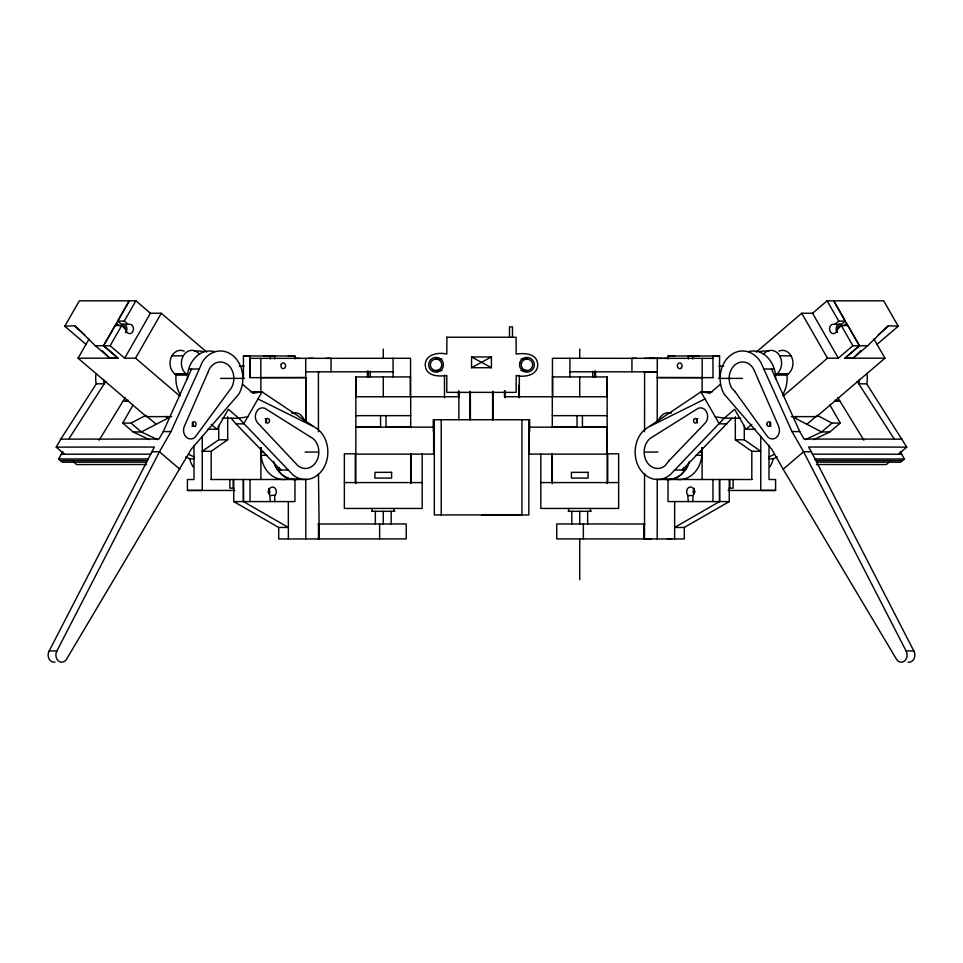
<?xml version="1.0" encoding="UTF-8"?>
<svg xmlns="http://www.w3.org/2000/svg" width="963" height="963" viewBox="0 0 963 963"><rect width="100%" height="100%" fill="white"/><g stroke="black" fill="none" stroke-linecap="round" stroke-linejoin="round"><path stroke-width="1.44" d="M444.485 397.755L444.497 375.257M458.508 391.002L458.508 396.756L355.853 396.756M493.176 419.736L493.176 391.255M504.768 396.768L504.768 391.014M505.19 396.756L505.19 391.002M552.449 376.906L552.461 358.284L713.041 358.356M569.927 376.918L569.94 358.296M579.726 357.983L579.738 349.063M583.361 538.907L583.373 523.968M592.702 377.014L592.702 371.236M594.604 377.014L594.604 371.236M595.327 377.027L595.327 371.236M595.507 377.014L595.507 371.236M582.434 415.667L582.434 427.115L607.147 427.163L607.147 454.127L529.313 454.115L529.325 419.736L433.675 419.736L433.675 427.151L355.853 427.163L380.566 427.115L380.566 415.667M631.945 371.826L631.957 358.32L636.904 358.332M644.512 523.992L643.741 523.992L643.729 538.943L644.5 538.931L644.536 473.591M644.56 431.689L644.584 371.838L643.838 371.838M657.199 538.943L657.235 479.165M657.199 422.3L657.284 358.332M668.045 479.502L668.033 501.579L729.256 501.579L729.256 479.502M668.045 358.862L668.045 355.973L719.566 355.973L719.566 377.64M674.63 538.943L674.666 501.964M729.256 501.579L684.308 527.459L684.308 538.955L556.746 538.895L556.746 523.956L644.921 523.992M688.28 501.579L687.763 495.078A4.719 3.864 -90 0 1 687.775 488.41A4.719 3.864 -90 0 1 693.228 488.41A4.719 3.864 -90 0 1 693.228 495.078L692.71 501.579M688.292 358.982L688.292 355.973L699.27 355.973M692.722 358.982L692.722 355.973M702.111 479.49L702.111 447.614M702.123 392.519L702.123 377.64L713.029 377.64M702.183 358.356L702.171 377.628L657.284 377.532M712.957 501.579L712.957 479.502M712.969 377.64L712.969 355.973L719.566 355.973M719.554 501.579L719.554 479.502L719.554 501.579L674.63 527.447L684.308 527.459M729.834 488.145L729.834 479.514M733.132 479.514L733.132 488.157L729.039 488.157M735.323 439.79L744.279 439.79L760.758 451.298L751.814 451.298L735.323 439.79L735.335 416.798M744.279 439.79L744.279 425.417M751.814 479.514L751.814 451.298M760.758 436.456L760.758 490.444L775.588 490.444L775.588 479.526L769.004 479.526L769.004 445.375M775.552 378.88C776.009 369.022 771.267 358.826 762.768 353.553A27.421 22.462 -90 0 0 748.42 351.639M701.834 447.783A27.421 22.462 -90 0 1 702.111 452.08L701.353 459.17A27.421 22.462 -90 0 1 676.724 479.261M184.15 351.122A12.844 10.521 90 0 0 171.209 357.261A12.844 10.521 90 0 0 174.52 373.716L176.145 375.113L175.976 376.015A27.421 22.462 90 0 0 180.418 394.914M214.58 351.639A27.421 22.462 90 0 0 200.232 353.553C191.733 358.814 186.991 369.022 187.448 378.868M777.249 456.907L773.193 458.833L772.434 461.759A22.992 18.827 90 0 1 769.798 466.826M812.266 454.175L898.515 454.235L906.761 447.121L866.688 383.828L867.037 382.431A22.992 18.839 -90 0 0 866.881 373.463M199.305 369.022L202.013 362.666A27.421 22.462 90 0 1 233.287 355.937A27.421 22.462 90 0 1 238.812 394.132L191.396 449.035L66.579 659.137A7.186 5.886 90 0 1 58.382 660.907A7.186 5.886 90 0 1 56.937 650.892L159.425 451.755L170.993 431.593L199.305 369.022L188.616 369.022M64.485 454.235L56.239 447.121L60.813 439.128L158.955 439.056L163.241 431.593L191.553 369.022M55.035 662.099A7.186 5.886 90 0 1 49.053 658.885A7.186 5.886 90 0 1 49.197 650.904L154.381 447.049L56.239 447.121M146.256 462.18L62.451 462.216L58.55 458.99L62.824 451.779M89.09 338.94L78.051 358.188L118.076 358.176L103.535 345.741L129.307 300.829L79.339 300.817L64.774 326.228L74.958 325.735L95.313 345.741L103.535 345.741L115.199 325.494L121.735 325.494L125.804 329.743A4.719 3.864 90 0 0 130.27 333.559A4.719 3.864 90 0 0 133.412 328.106A4.719 3.864 90 0 0 128.934 324.278L121.747 324.519L117.739 321.076L129.295 300.829L135.891 300.817L150.433 313.252L161.278 313.252L206.696 352.073M95.313 345.741L109.842 358.176L118.064 358.176L103.535 345.741L110.131 345.741L121.735 325.494M117.739 321.076L124.275 321.064L135.891 300.817M110.131 345.741L124.672 358.176L150.433 313.252M124.672 358.176L135.518 358.164L161.278 313.252M149.313 439.622L133.111 431.942L122.722 423.07L133.075 405.002M207.779 429.281L216.904 429.281L228.375 409.275L238.776 418.171L292.8 474.759A27.421 22.45 -90 0 0 323.989 467.452A27.421 22.45 -90 0 0 317.995 429.366L261.84 391.724L251.187 392.17M254.088 391.724L262.044 391.881L243.711 423.852L235.959 423.852L231.024 418.183L222.297 418.171M257.988 398.959L312.758 426.164M99.141 440.211L125.214 397.575M60.813 439.128L96.312 383.816L95.963 382.431A22.992 18.839 90 0 1 96.119 373.463M68.734 439.116L105.81 381.36M683.778 467.741A27.421 22.45 90 0 1 682.334 470.004L731.976 418.183L740.703 418.171M755.221 429.281L746.096 429.281L734.625 409.275L724.224 418.171L670.2 474.759A27.421 22.45 90 0 1 639.011 467.452A27.421 22.45 90 0 1 645.005 429.366L701.16 391.724L711.813 392.17M689.412 461.385A27.421 22.45 90 0 1 685.271 470.004L680.889 474.759A27.421 22.45 90 0 1 665.505 479.273M756.304 352.073L801.722 313.252L812.567 313.252L827.109 300.829L883.661 300.817L898.226 326.228L888.042 325.735L867.687 345.741L859.465 345.741L844.924 358.176L853.158 358.176L860.657 350.797M270.772 495.56L275.237 495.078A4.719 3.864 90 0 0 275.225 488.41A4.719 3.864 90 0 0 269.772 488.41A4.719 3.864 90 0 0 269.772 495.078L270.29 501.579M783.208 396.022L827.482 358.164L838.328 358.176L852.869 345.741L859.465 345.741L847.801 325.494L841.265 325.494L837.196 329.743A4.719 3.864 -90 0 1 832.73 333.559A4.719 3.864 -90 0 1 829.588 328.106A4.719 3.864 -90 0 1 834.066 324.278L841.253 324.519L845.261 321.076L833.705 300.829L859.465 345.741L844.936 358.176L884.949 358.2L873.91 338.94M889.451 461.903L886.357 464.563L816.468 464.515M720.324 384.369L709.924 393.277L701.16 391.724M746.096 429.281L751.79 424.406M797.183 416.389L795.101 418.171L821.644 431.954L829.889 431.942L840.278 423.07L829.925 405.002M806.85 424.274L817.226 415.39L831.984 423.106L840.278 423.07M831.984 423.106L821.644 431.954L805.441 439.634M763.418 354.059L765.043 352.663A12.844 10.521 -90 0 1 779.693 355.816L791.068 355.829M788.48 373.716L777.117 373.716L775.48 375.101L786.855 375.113L788.48 373.716A12.844 10.521 -90 0 0 791.791 357.261A12.844 10.521 -90 0 0 778.85 351.122M834.692 324.519L838.725 321.076L845.261 321.076M843.781 325.687L846.585 323.291M878.28 334.835L888.331 326.228M853.158 358.176L867.687 345.741M876.824 344.537L898.226 326.228M884.949 358.2L816.6 416.63L791.393 416.618M783.172 469.198L771.604 449.035L724.188 394.132A27.421 22.462 -90 0 1 729.713 355.937A27.421 22.462 -90 0 1 760.987 362.678L792.007 431.593L803.575 451.755L906.063 650.904A7.186 5.886 -90 0 1 904.618 660.907A7.186 5.886 -90 0 1 896.421 659.137L783.172 469.198L803.575 451.755L811.328 451.755L913.803 650.904A7.186 5.886 -90 0 1 913.947 658.885A7.186 5.886 -90 0 1 907.965 662.099M900.176 451.779L904.45 458.99L900.549 462.216L816.744 462.18M715.244 416.798L724.224 418.171L731.976 418.183M708.912 391.724L700.956 391.893L719.289 423.852L727.041 423.852M227.677 439.79L218.721 439.79L202.242 451.286L211.186 451.298L227.677 439.79L227.677 416.798M471.569 367.71L491.407 356.96L491.407 367.71L471.569 367.71L471.569 356.96L491.407 356.96M122.734 423.07L131.016 423.106L145.774 415.39L156.15 424.262M650.242 426.164L705.012 398.959M813.687 439.622L829.889 431.942M768.992 456.919L774.396 454.355M121.747 324.519L122.361 324.278A4.719 3.864 90 0 1 126.538 326.926A4.719 3.864 90 0 1 125.515 332.536M261.84 391.724L253.076 393.277L242.676 384.369M122.975 401.234L125.696 401.09A22.992 18.839 90 0 0 128.079 400.379A22.992 18.839 90 0 1 125.696 401.09M668.141 358.344L663.639 358.332M644.5 538.931L651.108 538.943M299.361 358.332L294.859 358.332M308.642 358.332L313.529 358.332M326.096 358.332L331.043 358.32L331.055 371.826M319.162 371.826L318.416 371.838L318.44 431.689M305.728 377.532L260.829 377.628L260.817 358.356M386.079 427.163L385.97 415.667M577.03 415.667L577.03 427.115L552.305 427.163L552.305 376.918L606.991 376.93M171.932 355.829L183.307 355.816A12.844 10.521 90 0 1 197.957 352.663L199.582 354.059M243.434 377.64L243.434 355.973L250.031 355.973L250.031 377.64M263.73 355.973L274.708 355.973L274.708 358.982M288.358 355.973L294.955 355.973L294.955 358.862M668.045 355.973L674.642 355.973M243.434 355.973L294.955 355.973M436.046 359.055L441.909 359.055M521.067 359.055L526.93 359.055M239.306 366.169L244.072 366.169M718.928 366.169L723.695 366.169M763.695 369.022L774.384 369.022M436.046 370.55L441.909 370.55M521.067 370.55L526.93 370.55M305.716 371.838L393.073 371.802M569.927 371.802L657.284 371.838L644.584 371.838M174.52 373.716L185.883 373.716L187.52 375.101L176.145 375.113M356.009 376.93L410.695 376.918L410.695 427.163L385.97 427.115M305.716 358.332L305.74 422.372L305.801 377.64L249.971 377.64L249.959 358.356L410.551 358.284L410.551 376.906M657.199 377.64L702.123 377.64M220.587 378.399L244.494 378.387M718.506 378.387L742.413 378.399M96.312 383.816L104.233 383.816L103.872 382.431A22.992 18.839 90 0 1 103.607 379.446M866.688 383.828L858.767 383.816L859.128 382.431A22.992 18.839 -90 0 0 859.393 379.446M607.147 396.756L504.492 396.756L504.492 391.002M291.873 412.694L294.714 412.694M668.286 412.694L671.127 412.694M355.853 415.667L410.695 415.667M552.305 415.667L607.147 415.667M171.607 416.618L146.4 416.63L78.051 358.188M231.024 418.183L238.776 418.171L247.756 416.798M529.337 427.163L607.147 427.163M163.241 431.593L170.993 431.593M792.007 431.593L799.759 431.593L804.045 439.056L902.187 439.128M151.673 451.755L159.425 451.755L179.828 469.198M261.166 447.783A27.421 22.462 90 0 0 260.889 452.08L263.73 452.068M699.27 452.08L702.111 452.08M305.115 452.068L318.031 452.068M644.969 452.068L657.885 452.068M61.187 454.235L150.734 454.175M898.515 454.235L901.813 454.235M355.853 454.127L433.675 454.115L433.675 419.736L433.675 454.115M266.92 455.294L260.889 455.294M696.08 455.294L702.111 455.294M58.55 458.99L148.326 458.942M185.751 456.907L189.807 458.833L193.936 458.833M769.076 458.833L773.193 458.833M814.674 458.942L904.45 458.99M60.5 460.603L147.291 460.567M815.709 460.567L902.5 460.603M146.532 464.515L76.643 464.563L73.549 461.903M273.588 461.385A27.421 22.45 -90 0 0 277.729 470.004L288.418 470.004M674.582 470.004L685.271 470.004M210.837 479.514L305.813 479.502M657.187 479.502L752.163 479.514M344.357 482.571L422.191 482.571M540.809 482.571L618.643 482.571M233.961 488.145L229.868 488.145L229.868 479.514M193.996 445.375L193.996 479.514L187.412 479.526L187.412 490.444L202.242 490.432L202.242 436.456M187.412 490.444L234.864 490.444M728.136 490.444L775.588 490.444M688.28 495.56L692.228 495.56M233.744 479.502L233.744 501.579L294.967 501.579L294.955 479.502M371.778 511.317L394.77 511.317M568.23 511.317L591.222 511.317M318.079 523.992L406.254 523.956L406.254 538.895L278.692 538.955L278.692 527.459L233.744 501.579M278.692 527.459L288.37 527.447L243.446 501.579L243.41 479.502L243.446 501.579M49.197 650.904L56.937 650.892M906.063 650.904L913.803 650.904M649.471 358.332L654.359 358.332M644.596 358.332L662.062 358.344M133.111 431.942L141.356 431.954L157.559 439.634M906.761 447.121L808.619 447.049L811.328 451.755M481.572 514.904L521.934 514.928L521.934 419.736M667.371 538.943L671.632 538.943M318.272 538.931L319.271 538.931L318.464 473.591M837.304 401.09A22.992 18.839 -90 0 1 834.921 400.379A22.992 18.839 -90 0 0 837.304 401.09L840.025 401.234M841.253 324.519L840.639 324.278A4.719 3.864 -90 0 0 836.462 326.939A4.719 3.864 -90 0 0 837.485 332.536M188.604 454.355L194.008 456.907M471.569 356.96L491.407 367.71M124.275 321.064L128.308 324.519M116.415 323.291L119.219 325.687M135.518 358.164L179.792 396.022M211.21 424.406L216.904 429.281M74.669 326.228L84.72 334.835M64.774 326.228L86.176 344.537M165.817 416.377L167.899 418.159L141.356 431.954L131.016 423.106M102.343 350.797L109.842 358.176M235.959 423.852L280.666 470.004A27.421 22.45 -90 0 1 279.222 467.741M277.729 470.004L282.111 474.759A27.421 22.45 -90 0 0 297.495 479.273M857.19 381.36L894.266 439.116M837.786 397.575L863.859 440.211M827.109 300.829L838.725 321.076M841.265 325.494L852.869 345.741M812.567 313.252L838.328 358.176M801.722 313.252L827.482 358.164M771.447 369.022L799.759 431.593M189.807 458.833L190.566 461.759A22.992 18.827 -90 0 0 193.202 466.826M786.855 375.113L787.024 376.015A27.421 22.462 -90 0 1 782.582 394.914M260.889 452.08L261.647 459.17A27.421 22.462 90 0 0 286.276 479.261M393.06 358.284L393.073 376.918M383.274 349.063L383.274 357.983M379.627 523.968L379.639 538.907M318.488 523.992L318.5 538.931M305.765 479.153L305.801 538.943M288.334 501.964L288.37 538.943M607.725 482.571L607.725 453.838L618.643 453.838L618.643 508.44L540.809 508.44L540.809 453.838M607.147 376.918L607.147 483.582M606.726 376.918L606.726 396.756M590.463 508.44L590.463 511.317M587.647 511.317L587.647 524.245M579.726 376.918L579.726 396.756M579.726 511.317L579.726 524.245M579.726 539.075L579.726 579.702M571.805 511.317L571.805 524.245M568.615 508.44L568.615 511.317M552.738 376.918L552.738 396.756M552.305 453.886L552.305 483.582M551.739 453.838L551.739 482.571M529.614 419.748L529.614 431.243M528.831 419.736L528.831 514.928L434.325 514.928L434.325 419.736M519.334 375.257L519.334 397.755M518.913 385.272L518.913 396.768M512.485 337.002L512.485 326.866L509.487 326.866L509.487 337.002M505.19 391.76L505.19 397.755M492.599 392.362L492.599 419.748M470.377 392.362L470.377 419.748M469.824 391.255L469.824 419.736M458.882 391.255L458.882 419.748M458.629 391.76L458.629 397.755M441.223 419.736L441.223 514.928M433.386 419.748L433.386 431.243M422.191 453.838L422.191 508.44L344.357 508.44L344.357 453.838L355.275 453.838L355.275 482.571M411.261 453.838L411.261 482.571M410.695 453.886L410.695 483.582M410.262 376.918L410.262 396.756M394.011 508.44L394.011 511.317M391.195 511.317L391.195 524.245M383.274 376.918L383.274 396.756M383.274 511.317L383.274 524.245M375.353 511.317L375.353 524.245M372.163 508.44L372.163 511.317M370.298 371.224L370.298 377.014M368.396 371.236L368.396 377.014M367.673 371.236L367.673 377.014M367.493 371.236L367.493 377.014M356.274 376.918L356.274 396.756M355.853 376.918L355.853 483.582M274.72 495.56L274.72 501.579M270.278 355.973L270.278 358.982M260.877 377.64L260.877 392.519M260.889 447.602L260.889 479.49M250.043 479.502L250.043 501.567M233.166 479.514L233.166 488.145M218.721 425.417L218.721 439.79M211.186 451.298L211.186 479.514M265.246 418.604A2.299 1.878 -90 0 1 266.33 419.772L266.486 420.35A2.299 1.878 -90 0 1 265.451 422.853M122.012 326.325A2.877 2.359 -90 0 1 125.346 329.177M268.665 488.41A4.719 3.864 90 0 1 269.279 494.103M291.994 413.139A12.844 10.521 90 0 1 304.609 421.156M297.651 479.261A27.421 22.462 90 0 1 274.202 463.227M268.159 490.986A2.877 2.347 90 0 1 268.171 492.478M185.883 373.716A12.844 10.521 90 0 1 183.307 355.816M194.454 351.411A27.421 22.462 90 0 1 203.205 351.639M192.323 422.191A2.299 1.878 90 0 1 193.106 423.672L193.13 424.274A2.299 1.878 90 0 1 192.046 426.152M779.693 355.816A12.844 10.521 -90 0 1 777.117 373.716M759.795 351.639A27.421 22.462 -90 0 1 768.546 351.411M693.721 494.103A4.719 3.864 -90 0 1 694.335 488.422M658.391 421.156A12.844 10.521 -90 0 1 671.006 413.139M688.798 463.227A27.421 22.462 -90 0 1 665.349 479.261M697.549 422.853A2.299 1.878 90 0 1 696.514 420.35L696.67 419.772A2.299 1.878 90 0 1 697.754 418.604M837.654 329.177A2.877 2.359 90 0 1 840.988 326.325M694.829 492.478A2.877 2.347 -90 0 1 694.841 490.986M770.954 426.164A2.299 1.878 -90 0 1 769.882 424.274L769.894 423.672A2.299 1.878 -90 0 1 770.677 422.191M446.904 337.243L446.796 354.107C438.117 351.76 423.889 354.697 425.357 366.277C426.729 376.437 438.984 376.641 446.796 375.498L446.796 392.362L516.18 392.362L516.18 375.498C524.811 377.785 538.955 374.992 537.631 363.46C536.367 353.204 524.028 352.927 516.18 354.107L516.072 337.243L446.904 337.243M766.933 423.672L766.909 424.274A2.299 1.878 -90 0 0 767.993 426.152L768.462 426.332A2.299 1.878 -90 0 0 770.641 424.466A2.299 1.878 -90 0 0 769.112 421.806A2.299 1.878 -90 0 0 766.933 423.672M519.683 363.328L519.551 365.254A7.391 7.391 0 0 0 534.164 366.277L534.309 364.351A7.391 7.391 0 0 0 519.683 363.328M207.779 372.789L184.812 425.297A8.703 7.138 90 0 0 186.557 437.419A8.703 7.138 90 0 0 196.5 435.288L231.421 387.812A16.407 13.446 90 0 0 228.123 364.953A16.407 13.446 90 0 0 209.392 368.985L207.779 372.789M693.709 419.784L693.553 420.35A2.299 1.878 90 0 0 695.045 423.034A2.299 1.878 90 0 0 697.248 421.216A2.299 1.878 90 0 0 695.755 418.52L695.262 418.484A2.299 1.878 90 0 0 693.709 419.784M668.731 461.048L665.144 465.647A16.407 13.434 90 0 1 646.474 461.277A16.407 13.434 90 0 1 650.061 438.478L696.538 409.311A8.703 7.126 90 0 1 706.445 411.634A8.703 7.126 90 0 1 704.543 423.732L668.731 461.048M195.008 426.152L194.538 426.332A2.299 1.878 90 0 1 192.359 424.466A2.299 1.878 90 0 1 193.888 421.806A2.299 1.878 90 0 1 196.067 423.672L196.091 424.274A2.299 1.878 90 0 1 195.008 426.152M267.738 418.484L267.245 418.52A2.299 1.878 -90 0 0 265.752 421.216A2.299 1.878 -90 0 0 267.955 423.034A2.299 1.878 -90 0 0 269.447 420.35L269.303 419.772A2.299 1.878 -90 0 0 267.738 418.484M391.604 472.339L374.932 472.339L374.932 478.093L391.604 478.093L391.604 472.339M588.068 472.339L571.396 472.339L571.396 478.093L588.068 478.093L588.068 472.339M309.917 436.624L266.462 409.311A8.703 7.126 -90 0 0 256.555 411.634A8.703 7.126 -90 0 0 258.457 423.732L297.856 465.647A16.407 13.434 -90 0 0 316.526 461.265A16.407 13.434 -90 0 0 312.939 438.478L309.917 436.624M735.359 392.073L731.579 387.812A16.407 13.446 -90 0 1 734.877 364.965A16.407 13.446 -90 0 1 753.608 368.985L778.188 425.297A8.703 7.138 -90 0 1 776.443 437.419A8.703 7.138 -90 0 1 766.512 435.288L735.359 392.073M443.425 365.254L443.293 363.328A7.391 7.391 0 0 0 428.667 364.351L428.8 366.277A7.391 7.391 0 0 0 443.425 365.254M281.232 364.339A2.877 2.347 90 0 0 283.266 368.66A2.877 2.347 90 0 0 285.301 364.339A2.877 2.347 90 0 0 281.232 364.339M681.395 367.818A2.877 2.347 -90 0 0 680.335 363.003A2.877 2.347 -90 0 0 677.458 366.53A2.877 2.347 -90 0 0 681.395 367.818M433.169 369.78A5.754 5.754 0 0 0 441.8 364.796A5.754 5.754 0 0 0 433.169 359.825A5.754 5.754 0 0 0 433.169 369.78M524.053 369.78A5.754 5.754 0 0 0 532.671 364.796A5.754 5.754 0 0 0 524.053 359.825A5.754 5.754 0 0 0 524.053 369.78"/></g></svg>
